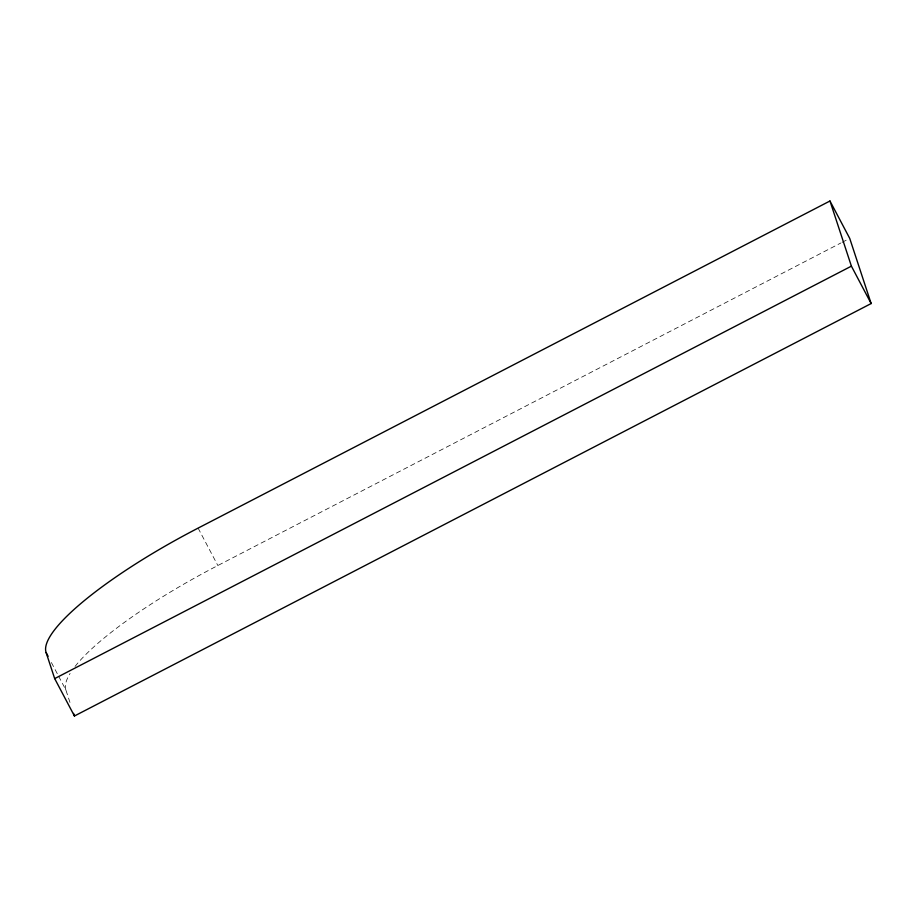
<?xml version="1.0" encoding="UTF-8"?>
<svg xmlns="http://www.w3.org/2000/svg" width="917" height="917" viewBox="0 0 917 917"><rect width="100%" height="100%" fill="white"/><g stroke="black" fill="none" stroke-linecap="round" stroke-linejoin="round"><path stroke-width="0.69" stroke-dasharray="4.58 3.44" d="M75.045 666.464A185.738 40.6 -27.8 0 1 217.845 565.514L840.832 243.005M842.104 242.34L848.454 239.05M198.106 528.112L217.845 565.514M51.386 662.521L57.966 674.981M58.619 676.23L65.864 689.939L70.575 704.279M65.864 689.939A185.738 40.6 -27.8 0 1 70.105 673.445"/><path stroke-width="1.38" d="M829.977 200.995L198.106 528.112A185.738 40.6 -27.8 0 0 46.114 652.549L54.688 678.603L74.437 716.005L871.15 303.55L849.727 238.397L829.977 200.995L851.4 266.148L871.15 303.55M54.688 678.603L851.4 266.148M46.114 652.549L48.097 656.285M73.578 713.403L74.437 716.005"/></g></svg>
